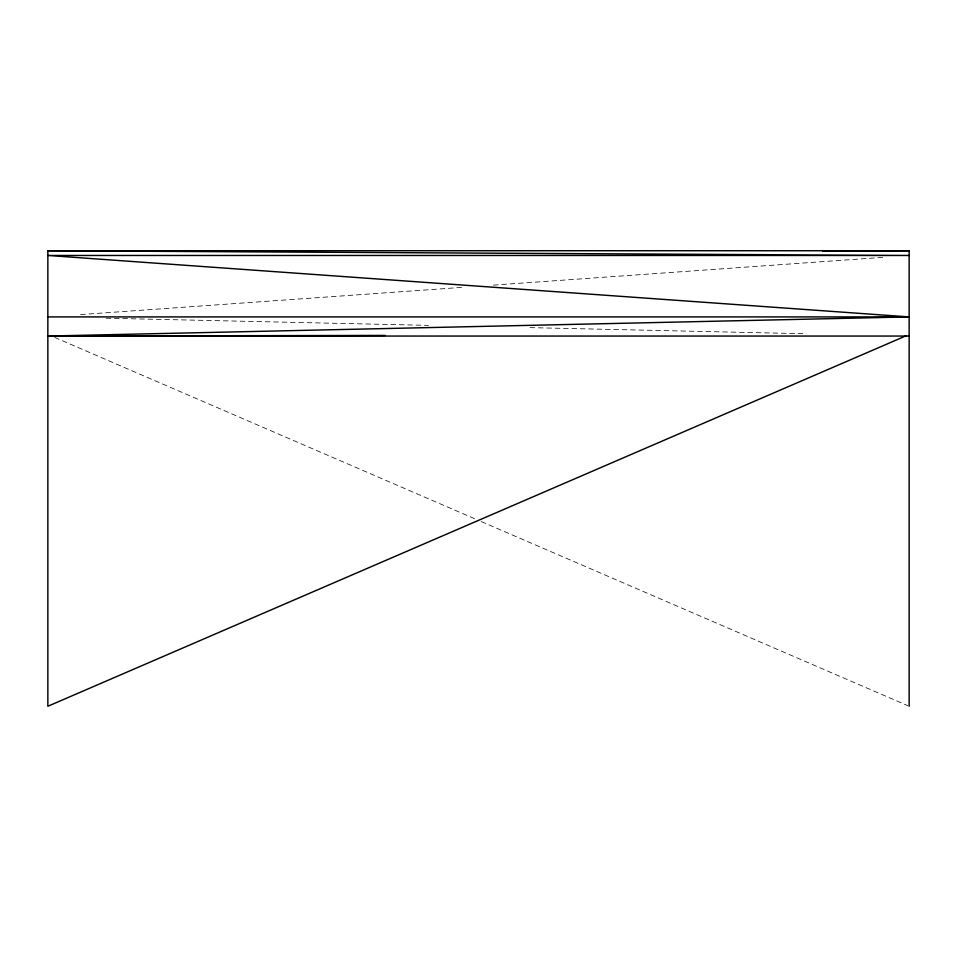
<?xml version="1.0" encoding="UTF-8"?>
<svg xmlns="http://www.w3.org/2000/svg" width="957" height="957" viewBox="0 0 957 957"><rect width="100%" height="100%" fill="white"/><g stroke="black" fill="none" stroke-linecap="round" stroke-linejoin="round"><path stroke-width="0.72" stroke-dasharray="4.79 3.59" d="M80.627 314.578L465.09 287.148M493.405 285.126L885.309 257.17M106.071 318.202L428.497 325.368M529.999 327.629L806.153 333.766M54.705 337.426L475.761 519.184M481.239 521.553L907.774 705.668"/><path stroke-width="1.44" d="M906.411 335.656L47.85 706.266L47.85 250.734L909.15 250.734L909.15 706.266M909.15 336.051L47.85 336.051L909.15 316.911L47.85 255.471L909.15 255.471L47.85 250.734M822.577 251.213L909.15 250.734M47.85 336.051L385.204 335.428M47.85 316.911L909.15 316.911"/></g></svg>
